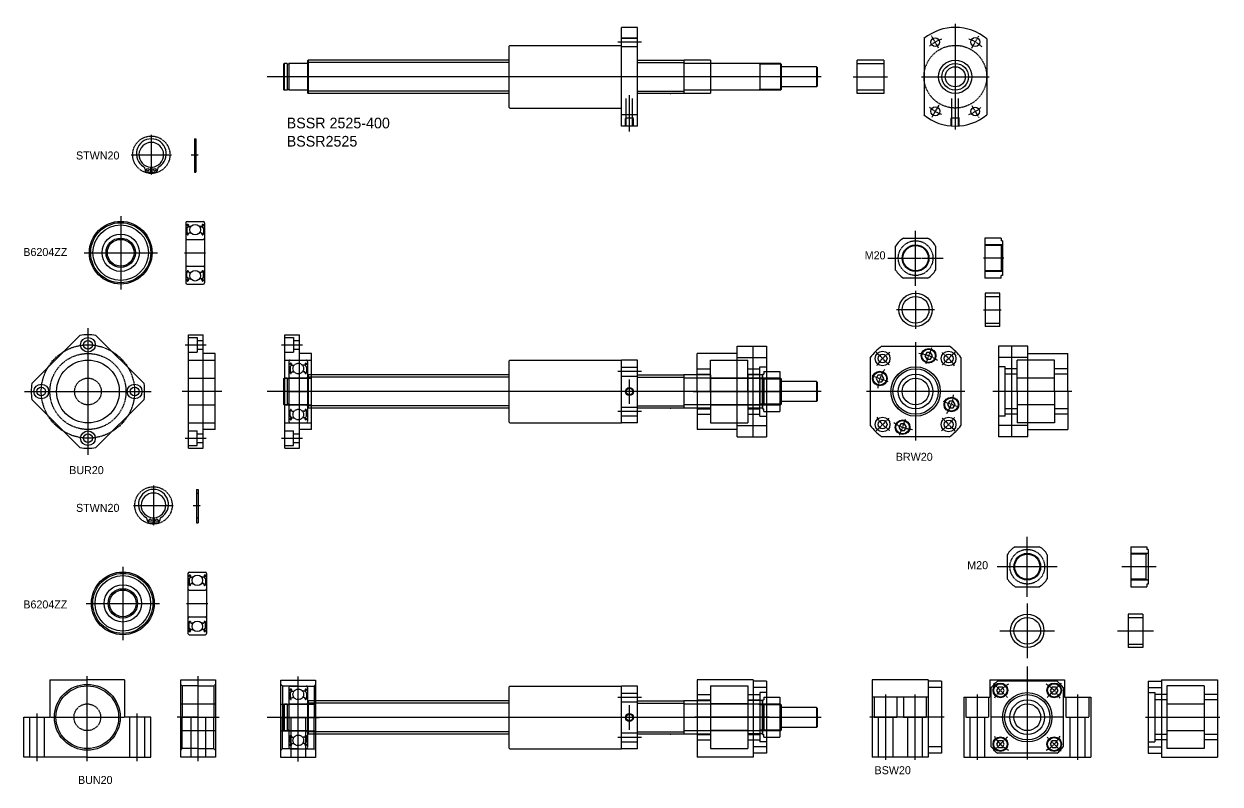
# Model space of a CAD drawing. Extents: x -175 to 722, y -517 to 53.
import ezdxf

# ---------------------------------------------------------------- set-up
doc = ezdxf.new("R2010")
doc.units = 0
for name, pattern in [('CENTER', [2, 1.25, -0.25, 0.25, -0.25]), ('DASHED', [0.75, 0.5, -0.25]), ('PHANTOM', [2.5, 1.25, -0.25, 0.25, -0.25, 0.25, -0.25])]:
    doc.linetypes.add(name, pattern=pattern)
doc.layers.get('0').update_dxf_attribs({"linetype": 'CONTINUOUS'})
doc.layers.add('CENTER', color=1, linetype='CENTER')

# ---------------------------------------------------------------- blocks, each defined once
blk = doc.blocks.new('BSSR2525')
at = {"color": 7, "linetype": 'CONTINUOUS'}
for p, q in [((0, 36.85), (-12, 36.85)), ((-12, -37), (-12, 36.85)), ((0, -37), (0, 36.85)), ((0, 28.63), (-12, 28.63)), ((-96, 23), (-95.5, 23.5)), ((-96, -23), (-96, 23)), ((-95.5, 23.5), (-12, 23.5)), ((-264.66, 10), (-265.16, 9.5)), ((-265.16, 9.5), (-265.16, -9.5)), ((-264.66, 10), (-264.66, -10)), ((-262.51, 10), (-264.66, 10)), ((-262.51, 10), (-262.51, -10)), ((-261.16, 9.5), (-262.51, 9.5)), ((-261.16, 10), (-261.16, -10)), ((-247.47, 10), (-261.16, 10)), ((-246.66, 12.5), (-247.16, 12)), ((-247.16, 12), (-247.16, -12)), ((-96, 12.5), (-246.66, 12.5)), ((-246.66, 12.5), (-246.66, -12.5)), ((0, 12.5), (34.84, 12.5)), ((34.84, 12.5), (34.84, -12.5)), ((34.84, 12), (34.84, -12)), ((107.34, 10), (35.14, 10)), ((106.34, 10), (81, 10)), ((91.84, 10), (91.84, -10)), ((107.34, 10), (107.34, -10)), ((107.84, 9.5), (107.34, 10)), ((107.84, 9.5), (107.84, -9.5)), ((-265.16, 7), (-265.16, -7)), ((91.84, 7), (91.84, -7)), ((134.34, 7.5), (107.84, 7.5)), ((134.34, 7.5), (134.34, -7.5)), ((134.84, 7), (134.34, 7.5)), ((134.84, 7), (134.84, -7)), ((134.34, -7.5), (107.84, -7.5)), ((134.84, -7), (134.34, -7.5)), ((-265.16, -9.5), (-264.66, -10)), ((-262.51, -10), (-264.66, -10)), ((-261.16, -9.5), (-262.51, -9.5)), ((-247.46, -10), (-261.16, -10)), ((-246.66, -12.5), (-247.16, -12)), ((-96, -12.5), (-246.66, -12.5)), ((34.84, -12.5), (0, -12.5)), ((107.34, -10), (35.14, -10)), ((106.34, -10), (81, -10)), ((107.84, -9.5), (107.34, -10)), ((-96, -23), (-95.5, -23.5)), ((-95.5, -23.5), (-12, -23.5)), ((0, -28.63), (-12, -28.63)), ((0, -37), (-12, -37))]:
    blk.add_line(p, q, dxfattribs=at)
at = {"color": 3, "linetype": 'DASHED'}
for p, q in [((-12, 29.28), (0, 29.28)), ((-12, 22.68), (0, 22.68)), ((-8.46, -37), (-8.46, -16.05)), ((-3.54, -37), (-3.54, -16.05)), ((-9, -31), (-8.46, -30.46)), ((-9, -37), (-9, -31)), ((-3, -31), (-9, -31)), ((-3, -31), (-3.54, -30.46)), ((-3, -37), (-3, -31))]:
    blk.add_line(p, q, dxfattribs=at)
at = {"color": 3, "linetype": 'CONTINUOUS'}
for p, q in [((-96, 10.75), (-247.16, 10.75)), ((0, 10.75), (34.84, 10.75)), ((91.84, 9.5), (90.97, 10)), ((107.84, 9.5), (91.84, 9.5)), ((-96, -10.75), (-247.16, -10.75)), ((0, -10.75), (34.84, -10.75)), ((91.84, -9.5), (90.97, -10)), ((107.84, -9.5), (91.84, -9.5))]:
    blk.add_line(p, q, dxfattribs=at)
at = {"color": 3, "linetype": 'PHANTOM'}
for p, q in [((54.82, 12.5), (34.84, 12.5)), ((54.84, 12.49), (54.84, -12.51)), ((54.82, -12.5), (34.84, -12.5))]:
    blk.add_line(p, q, dxfattribs=at)
at = {"color": 7, "linetype": 'CONTINUOUS'}
for centre, start, end in [((-247.46, 10.3), 270, 0), ((35.14, 10.3), 180, 270), ((-247.46, -10.3), 0, 90), ((35.14, -10.3), 90, 180)]:
    blk.add_arc(centre, 0.3, start, end, dxfattribs=at)
blk.add_point((24.84, -12.51), dxfattribs=at)
at = {"layer": 'CENTER', "color": 1, "linetype": 'CENTER'}
for p, q in [((3, 25.98), (-15, 25.98)), ((137.84, 0), (-277.57, 0)), ((-6, -41.01), (-6, -13.53))]:
    blk.add_line(p, q, dxfattribs=at)
blk = doc.blocks.new('BUN20')
at = {"color": 7, "linetype": 'CONTINUOUS'}
for p, q in [((0, 28), (26, 28)), ((0, -30), (0, 28)), ((26, 28), (26, -30)), ((0, 0), (26, 0)), ((26, -30), (0, -30))]:
    blk.add_line(p, q, dxfattribs=at)
at = {"color": 3, "linetype": 'DASHED'}
for p, q in [((0, 24.675), (1.175, 23.5)), ((13, 23.5), (1.175, 23.5)), ((1.175, 23.5), (1.175, 0)), ((13, 23.5), (24.825, 23.5)), ((26, 24.675), (24.825, 23.5)), ((24.825, 23.5), (24.825, 0)), ((1.175, -23.5), (1.175, 0)), ((7.5, 0), (7.5, -30)), ((18.5, 0), (18.5, -30)), ((24.825, -23.5), (24.825, 0)), ((0, -24.675), (1.175, -23.5)), ((13, -23.5), (1.175, -23.5)), ((13, -23.5), (24.825, -23.5)), ((26, -24.675), (24.825, -23.5))]:
    blk.add_line(p, q, dxfattribs=at)
at = {"color": 3, "linetype": 'PHANTOM'}
for p, q in [((0, 10), (26, 10)), ((0, -10), (26, -10))]:
    blk.add_line(p, q, dxfattribs=at)
at = {"layer": 'CENTER', "color": 1, "linetype": 'CENTER'}
for p, q in [((13, -33), (13, 31)), ((13, 0), (-3, 0)), ((13, 0), (29, 0))]:
    blk.add_line(p, q, dxfattribs=at)
blk = doc.blocks.new('BUR20')
at = {"color": 7, "linetype": 'CONTINUOUS'}
for p, q in [((0, -42.5), (0, 42.5)), ((0, 42.5), (11, 42.5)), ((11, -42.5), (11, 42.5)), ((20, 28.5), (11, 28.5)), ((20, -28.5), (20, 28.5)), ((20, -28.5), (11, -28.5)), ((0, -42.5), (11, -42.5))]:
    blk.add_line(p, q, dxfattribs=at)
at = {"color": 3, "linetype": 'DASHED'}
for p, q in [((0, 40.5), (6.5, 40.5)), ((6.5, 40.5), (6.5, 29.5)), ((6.5, 38.3), (11, 38.3)), ((0, 29.5), (6.5, 29.5)), ((6.5, 31.7), (11, 31.7)), ((0, 23.5), (20, 23.5)), ((0, -23.5), (20, -23.5)), ((0, -29.5), (6.5, -29.5)), ((6.5, -40.5), (6.5, -29.5)), ((6.5, -31.7), (11, -31.7)), ((0, -40.5), (6.5, -40.5)), ((6.5, -38.3), (11, -38.3))]:
    blk.add_line(p, q, dxfattribs=at)
at = {"color": 3, "linetype": 'PHANTOM'}
for p, q in [((0, 10), (20, 10)), ((0, -10), (20, -10))]:
    blk.add_line(p, q, dxfattribs=at)
at = {"layer": 'CENTER', "color": 1, "linetype": 'CENTER'}
for p, q in [((-2.5, 35), (13.5, 35)), ((25, 0), (-5, 0)), ((-2.5, -35), (13.5, -35))]:
    blk.add_line(p, q, dxfattribs=at)
blk = doc.blocks.new('BSW20')
at = {"color": 7, "linetype": 'CONTINUOUS'}
for p, q in [((0, 27), (10, 27)), ((0, 27), (0, -27)), ((10, 28), (10, -30)), ((10, 28), (52, 28)), ((52, 28), (52, -30)), ((0, 22.27), (10, 22.27)), ((0, -22.27), (10, -22.27)), ((0, -27), (10, -27)), ((10, -30), (52, -30))]:
    blk.add_line(p, q, dxfattribs=at)
at = {"color": 3, "linetype": 'DASHED'}
for p, q in [((0, 18.5), (5, 18.5)), ((5, 18.5), (5, -18.5)), ((14, 23.5), (14, -23.5)), ((42, 23.5), (14, 23.5)), ((42, 23.5), (42, -23.5)), ((14, 17), (5, 17)), ((14, 13), (5, 13)), ((14, 10), (42, 10)), ((52, 17), (42, 17)), ((52, 13), (42, 13)), ((14, -13), (5, -13)), ((14, -17), (5, -17)), ((14, -10), (42, -10)), ((52, -13), (42, -13)), ((52, -17), (42, -17)), ((0, -18.5), (5, -18.5)), ((42, -23.5), (14, -23.5))]:
    blk.add_line(p, q, dxfattribs=at)
at = {"layer": 'CENTER', "color": 1, "linetype": 'CENTER'}
blk.add_line((-2, 0), (54, 0), dxfattribs=at)
blk = doc.blocks.new('BRW20')
at = {"color": 7, "linetype": 'CONTINUOUS'}
for p, q in [((0, 34), (0, -34)), ((22, 34), (0, 34)), ((10, -34), (10, 34)), ((22, -34), (22, 34)), ((22, 28.5), (52, 28.5)), ((52, 0), (52, 28.5)), ((22, 25.5), (0, 25.5)), ((52, 0), (52, -28.5)), ((22, -25.5), (0, -25.5)), ((22, -34), (0, -34)), ((22, -28.5), (52, -28.5))]:
    blk.add_line(p, q, dxfattribs=at)
at = {"color": 3, "linetype": 'DASHED'}
for p, q in [((5, 18.5), (0, 18.5)), ((5, -18.5), (5, 18.5)), ((14, 0), (14, 23.5)), ((42, 23.5), (14, 23.5)), ((42, 0), (42, 23.5)), ((14, 17), (5, 17)), ((14, 13), (5, 13)), ((42, 10), (14, 10)), ((52, 17), (42, 17)), ((52, 13), (42, 13)), ((14, 0), (14, -23.5)), ((42, 0), (42, -23.5)), ((14, -13), (5, -13)), ((14, -17), (5, -17)), ((42, -10), (14, -10)), ((52, -13), (42, -13)), ((52, -17), (42, -17)), ((5, -18.5), (0, -18.5)), ((42, -23.5), (14, -23.5))]:
    blk.add_line(p, q, dxfattribs=at)
at = {"layer": 'CENTER', "color": 1, "linetype": 'CENTER'}
blk.add_line((55, 0), (-4.21, 0), dxfattribs=at)
blk = doc.blocks.new('M20NAT-V')
at = {"color": 7, "linetype": 'CONTINUOUS'}
for p, q in [((12, 15), (0, 15)), ((0, 15), (0, -15)), ((12, 15), (12, 13)), ((13, 13), (12, 13)), ((13, 13), (13, -13)), ((12, -15), (0, -15)), ((12, -15), (12, -13)), ((13, -13), (12, -13))]:
    blk.add_line(p, q, dxfattribs=at)
at = {"color": 3, "linetype": 'DASHED'}
for p, q in [((13, 10), (0, 10)), ((12.13, 9.5), (0, 9.5)), ((12.13, 9.5), (13, 10)), ((12.13, 9.5), (12.13, -9.5)), ((12.13, -9.5), (0, -9.5)), ((13, -10), (0, -10)), ((12.13, -9.5), (13, -10))]:
    blk.add_line(p, q, dxfattribs=at)
at = {"layer": 'CENTER', "color": 1, "linetype": 'CENTER'}
blk.add_line((14, 0), (-1, 0), dxfattribs=at)
blk = doc.blocks.new('SP20')
at = {"color": 7, "linetype": 'CONTINUOUS'}
for p, q in [((0, 12.5), (0, -12.5)), ((11, 12.5), (0, 12.5)), ((11, -12.5), (11, 12.5)), ((11, -12.5), (0, -12.5))]:
    blk.add_line(p, q, dxfattribs=at)
at = {"color": 3, "linetype": 'DASHED'}
for p, q in [((0, 10), (11, 10)), ((0, -10), (11, -10))]:
    blk.add_line(p, q, dxfattribs=at)
at = {"layer": 'CENTER', "color": 1, "linetype": 'CENTER'}
blk.add_line((-1.25, 0), (12.25, 0), dxfattribs=at)
blk = doc.blocks.new('B6204ZZ')
at = {"color": 3, "linetype": 'DASHED'}
for p, q in [((0, 22.5), (0, -22.5)), ((0.2, 20.8), (0.78, 20.8)), ((1.63, 19.5), (0.53, 18.4)), ((0.53, 18.4), (0.53, 14.6)), ((0.78, 20.8), (1, 21.06)), ((1.05, 20.18), (0.82, 20.38)), ((1.93, 19.38), (0.83, 18.28)), ((0.83, 18.28), (0.83, 14.6)), ((1, 23.5), (13, 23.5)), ((1.01, 20.61), (1.23, 20.86)), ((1.24, 20.41), (1.01, 20.61)), ((1.05, 20.18), (1.24, 20.41)), ((1.58, 20.74), (1.63, 19.5)), ((1.88, 20.78), (1.96, 19.88)), ((1.93, 20.23), (1.93, 19.38)), ((2.16, 19.7), (3.88, 19.7)), ((11.84, 19.7), (10.12, 19.7)), ((12.12, 20.78), (12.04, 19.88)), ((12.07, 20.23), (12.07, 19.38)), ((12.07, 19.38), (13.17, 18.28)), ((12.42, 20.74), (12.37, 19.5)), ((12.37, 19.5), (13.47, 18.4)), ((12.76, 20.41), (12.99, 20.61)), ((12.95, 20.18), (12.76, 20.41)), ((12.99, 20.61), (12.77, 20.86)), ((12.95, 20.18), (13.18, 20.38)), ((13.22, 20.8), (13, 21.06)), ((13.17, 18.28), (13.17, 14.6)), ((13.8, 20.8), (13.22, 20.8)), ((13.47, 18.4), (13.47, 14.6)), ((14, 22.5), (14, -22.5)), ((0.2, 14), (0.7, 14)), ((0.7, 14), (1.07, 13.63)), ((1.45, 14.6), (0.83, 14.6)), ((0.83, 14.3), (1.45, 14.3)), ((1, 10), (13, 10)), ((1.45, 14.3), (1.45, 14.6)), ((1.78, 13.65), (2.15, 14.67)), ((2.34, 14.8), (3.88, 14.8)), ((11.66, 14.8), (10.12, 14.8)), ((12.22, 13.65), (11.85, 14.67)), ((12.55, 14.6), (13.17, 14.6)), ((12.55, 14.3), (12.55, 14.6)), ((13.17, 14.3), (12.55, 14.3)), ((13.3, 14), (12.93, 13.63)), ((13.8, 14), (13.3, 14)), ((0.2, -14), (0.7, -14)), ((0.53, -18.4), (0.53, -14.6)), ((0.7, -14), (1.07, -13.63)), ((0.83, -14.3), (1.45, -14.3)), ((0.83, -18.28), (0.83, -14.6)), ((1.45, -14.6), (0.83, -14.6)), ((1, -10), (13, -10)), ((1.45, -14.3), (1.45, -14.6)), ((1.78, -13.65), (2.15, -14.67)), ((2.34, -14.8), (3.88, -14.8)), ((11.66, -14.8), (10.12, -14.8)), ((12.22, -13.65), (11.85, -14.67)), ((12.55, -14.3), (12.55, -14.6)), ((13.17, -14.3), (12.55, -14.3)), ((12.55, -14.6), (13.17, -14.6)), ((13.3, -14), (12.93, -13.63)), ((13.17, -18.28), (13.17, -14.6)), ((13.8, -14), (13.3, -14)), ((13.47, -18.4), (13.47, -14.6)), ((0.2, -20.8), (0.78, -20.8)), ((1.63, -19.5), (0.53, -18.4)), ((0.78, -20.8), (1, -21.06)), ((1.05, -20.18), (0.82, -20.38)), ((1.93, -19.38), (0.83, -18.28)), ((1, -23.5), (13, -23.5)), ((1.24, -20.41), (1.01, -20.61)), ((1.01, -20.61), (1.23, -20.86)), ((1.05, -20.18), (1.24, -20.41)), ((1.58, -20.74), (1.63, -19.5)), ((1.88, -20.78), (1.96, -19.88)), ((1.93, -20.23), (1.93, -19.38)), ((2.16, -19.7), (3.88, -19.7)), ((4.3, -23.5), (4.3, -23.5)), ((7, -23.5), (7, -23.5)), ((11.84, -19.7), (10.12, -19.7)), ((12.12, -20.78), (12.04, -19.88)), ((12.07, -19.38), (13.17, -18.28)), ((12.07, -20.23), (12.07, -19.38)), ((12.37, -19.5), (13.47, -18.4)), ((12.42, -20.74), (12.37, -19.5)), ((12.95, -20.18), (12.76, -20.41)), ((12.76, -20.41), (12.99, -20.61)), ((12.99, -20.61), (12.77, -20.86)), ((12.95, -20.18), (13.18, -20.38)), ((13.22, -20.8), (13, -21.06)), ((13.8, -20.8), (13.22, -20.8))]:
    blk.add_line(p, q, dxfattribs=at)
for centre in [(7, 17.25), (7, -17.25)]:
    blk.add_circle(centre, 3.97, dxfattribs=at)
for centre, radius, start, end in [((1, 22.5), 1, 90, 180), ((0.2, 21), 0.2, 180, 270), ((1.01, 20.61), 0.3, 139.90979, 229.99628), ((1.38, 20.74), 0.5, 4.98705, 139.90979), ((1.38, 20.74), 0.2, 2.37537, 139.99223), ((2.16, 19.9), 0.2, 184.98705, 270), ((11.84, 19.9), 0.2, 270, 355.01295), ((12.62, 20.74), 0.5, 40.09021, 175.01295), ((12.62, 20.74), 0.2, 40.00777, 177.62463), ((13, 22.5), 1, 0, 90), ((12.99, 20.61), 0.3, 310.00372, 40.09021), ((13.8, 21), 0.2, 270, 0), ((0.2, 13.8), 0.2, 90, 180), ((1, 11), 1, 180, 270), ((0.83, 14.6), 0.3, 180, 270), ((1.5, 14.05), 0.6, 225, 272.80484), ((1.5, 13.75), 0.3, 265.5374, 340.02987), ((2.34, 14.6), 0.2, 90, 160.02987), ((11.66, 14.6), 0.2, 19.97013, 90), ((12.5, 13.75), 0.3, 199.97013, 274.4626), ((12.5, 14.05), 0.6, 267.19516, 315), ((13, 11), 1, 270, 0), ((13.17, 14.6), 0.3, 270, 0), ((13.8, 13.8), 0.2, 0, 90), ((1, -11), 1, 90, 180), ((0.2, -13.8), 0.2, 180, 270), ((0.83, -14.6), 0.3, 90, 180), ((1.5, -14.05), 0.6, 87.19516, 135), ((1.5, -13.75), 0.3, 19.97013, 94.4626), ((2.34, -14.6), 0.2, 199.97013, 270), ((11.66, -14.6), 0.2, 270, 340.02987), ((12.5, -13.75), 0.3, 85.5374, 160.02987), ((12.5, -14.05), 0.6, 45, 92.80484), ((13, -11), 1, 0, 90), ((13.17, -14.6), 0.3, 0, 90), ((13.8, -13.8), 0.2, 270, 0), ((0.2, -21), 0.2, 90, 180), ((1, -22.5), 1, 180, 270), ((1.01, -20.61), 0.3, 130.00372, 220.09021), ((1.38, -20.74), 0.5, 220.09021, 355.01295), ((1.38, -20.74), 0.2, 220.00777, 357.62463), ((2.16, -19.9), 0.2, 90, 175.01295), ((11.84, -19.9), 0.2, 4.98705, 90), ((12.62, -20.74), 0.5, 184.98705, 319.90979), ((12.62, -20.74), 0.2, 182.37537, 319.99223), ((13, -22.5), 1, 270, 0), ((12.99, -20.61), 0.3, 319.90979, 49.99628), ((13.8, -21), 0.2, 0, 90)]:
    blk.add_arc(centre, radius, start, end, dxfattribs=at)
at = {"layer": 'CENTER', "color": 1, "linetype": 'CENTER'}
blk.add_line((-1, 0), (15, 0), dxfattribs=at)
blk = doc.blocks.new('BSSR2525-3')
at = {"color": 7, "linetype": 'CONTINUOUS'}
for p, q in [((-96, 23), (-95.5, 23.5)), ((-96, -23), (-96, 23)), ((-95.5, 23.5), (-12, 23.5)), ((-12, -23.5), (-12, 23.5)), ((0, 23.5), (-12, 23.5)), ((0, -23.5), (0, 23.5)), ((-264.66, 10), (-265.16, 9.5)), ((-265.16, 9.5), (-265.16, -9.5)), ((-264.66, 10), (-264.66, -10)), ((-264.16, 10), (-264.66, 10)), ((-96, 12.5), (-244.16, 12.5)), ((0, 12.5), (34.84, 12.5)), ((34.84, 12.5), (34.84, -12.5)), ((44.83, 12.5), (34.84, 12.5)), ((34.84, 12), (34.84, -12)), ((107.34, 10), (106.84, 10)), ((107.34, 10), (107.34, -10)), ((107.84, 9.5), (107.34, 10)), ((107.84, 9.5), (107.84, -9.5)), ((-265.16, 7), (-265.16, -7)), ((134.34, 7.5), (107.84, 7.5)), ((134.34, 7.5), (134.34, -7.5)), ((134.84, 7), (134.34, 7.5)), ((134.84, 7), (134.84, -7)), ((134.34, -7.5), (107.84, -7.5)), ((134.84, -7), (134.34, -7.5)), ((-265.16, -9.5), (-264.66, -10)), ((-264.16, -10), (-264.66, -10)), ((-96, -12.5), (-244.16, -12.5)), ((34.84, -12.5), (0, -12.5)), ((44.83, -12.5), (34.84, -12.5)), ((107.34, -10), (106.84, -10)), ((107.84, -9.5), (107.34, -10)), ((-96, -23), (-95.5, -23.5)), ((-95.5, -23.5), (-12, -23.5)), ((0, -23.5), (-12, -23.5))]:
    blk.add_line(p, q, dxfattribs=at)
at = {"color": 3, "linetype": 'DASHED'}
for p, q in [((-12, 18.27), (0, 18.27)), ((-262.51, 10), (-264.16, 10)), ((-262.51, 10), (-262.51, -10)), ((-261.16, 9.5), (-262.51, 9.5)), ((-247.47, 10), (-261.16, 10)), ((-261.16, 10), (-261.16, -10)), ((-246.66, 12.5), (-247.16, 12)), ((-247.16, 12), (-247.16, -12)), ((-246.66, 12.5), (-246.66, -12.5)), ((-244.16, 12.5), (-246.66, 12.5)), ((-12, 11.67), (0, 11.67)), ((54.84, 10), (35.14, 10)), ((54.82, 12.5), (44.83, 12.5)), ((54.84, 12.49), (54.84, -12.51)), ((106.84, 10), (54.84, 10)), ((106.34, 10), (81, 10)), ((91.84, 9.5), (90.97, 10)), ((91.84, 10), (91.84, -10)), ((107.84, 9.5), (91.84, 9.5)), ((91.84, 7), (91.84, -7)), ((-262.51, -10), (-264.16, -10)), ((-261.16, -9.5), (-262.51, -9.5)), ((-247.46, -10), (-261.16, -10)), ((-246.66, -12.5), (-247.16, -12)), ((-244.16, -12.5), (-246.66, -12.5)), ((-12, -11.64), (0, -11.64)), ((54.84, -10), (35.14, -10)), ((54.82, -12.5), (44.83, -12.5)), ((106.84, -10), (54.84, -10)), ((106.34, -10), (81, -10)), ((91.84, -9.5), (90.97, -10)), ((107.84, -9.5), (91.84, -9.5)), ((-12, -18.24), (0, -18.24))]:
    blk.add_line(p, q, dxfattribs=at)
at = {"color": 3, "linetype": 'CONTINUOUS'}
for p, q in [((-96, 10.75), (-247.16, 10.75)), ((0, 10.75), (34.84, 10.75)), ((-96, -10.75), (-247.16, -10.75)), ((0, -10.75), (34.84, -10.75))]:
    blk.add_line(p, q, dxfattribs=at)
blk.add_circle((-6, 0), 3, dxfattribs=at)
at = {"color": 7, "linetype": 'CONTINUOUS'}
blk.add_circle((-6, 0), 2.46, dxfattribs=at)
at = {"color": 3, "linetype": 'DASHED'}
for centre, start, end in [((-247.46, 10.3), 270, 0), ((-247.46, -10.3), 0, 90)]:
    blk.add_arc(centre, 0.3, start, end, dxfattribs=at)
at = {"color": 7, "linetype": 'CONTINUOUS'}
for centre, start, end in [((35.14, 10.3), 180, 270), ((35.14, -10.3), 90, 180)]:
    blk.add_arc(centre, 0.3, start, end, dxfattribs=at)
blk.add_point((24.84, -12.51), dxfattribs=at)
at = {"layer": 'CENTER', "color": 1, "linetype": 'CENTER'}
for p, q in [((3, 14.97), (-15, 14.97)), ((-6, -9.17), (-6, 9.17)), ((137.84, 0), (-277.57, 0)), ((3, -14.94), (-15, -14.94))]:
    blk.add_line(p, q, dxfattribs=at)
blk = doc.blocks.new('BSSR2525-2')
at = {"color": 7, "linetype": 'CONTINUOUS'}
for p, q in [((-96, 23), (-95.5, 23.5)), ((-96, -23), (-96, 23)), ((-95.5, 23.5), (-12, 23.5)), ((-12, -23.5), (-12, 23.5)), ((0, 23.5), (-12, 23.5)), ((0, -23.5), (0, 23.5)), ((-96, 12.5), (-241.16, 12.5)), ((0, 12.5), (34.84, 12.5)), ((34.84, 12.5), (34.84, -12.5)), ((44.83, 12.5), (34.84, 12.5)), ((34.84, 12), (34.84, -12)), ((107.34, 10), (106.84, 10)), ((107.34, 10), (107.34, -10)), ((107.84, 9.5), (107.34, 10)), ((107.84, 9.5), (107.84, -9.5)), ((134.34, 7.5), (107.84, 7.5)), ((134.34, 7.5), (134.34, -7.5)), ((134.84, 7), (134.34, 7.5)), ((134.84, 7), (134.84, -7)), ((134.34, -7.5), (107.84, -7.5)), ((134.84, -7), (134.34, -7.5)), ((-96, -12.5), (-241.16, -12.5)), ((34.84, -12.5), (0, -12.5)), ((44.83, -12.5), (34.84, -12.5)), ((107.34, -10), (106.84, -10)), ((107.84, -9.5), (107.34, -10)), ((-96, -23), (-95.5, -23.5)), ((-95.5, -23.5), (-12, -23.5)), ((0, -23.5), (-12, -23.5))]:
    blk.add_line(p, q, dxfattribs=at)
at = {"color": 3, "linetype": 'DASHED'}
for p, q in [((-12, 18.27), (0, 18.27)), ((-264.66, 10), (-265.16, 9.5)), ((-265.16, 9.5), (-265.16, -9.5)), ((-264.66, 10), (-264.66, -10)), ((-262.51, 10), (-264.66, 10)), ((-262.51, 10), (-262.51, -10)), ((-261.16, 9.5), (-262.51, 9.5)), ((-247.46, 10), (-261.16, 10)), ((-261.16, 10), (-261.16, -10)), ((-246.66, 12.5), (-247.16, 12)), ((-247.16, 12), (-247.16, -12)), ((-246.66, 12.5), (-246.66, -12.5)), ((-241.16, 12.5), (-246.66, 12.5)), ((-12, 11.67), (0, 11.67)), ((54.84, 10), (35.14, 10)), ((54.83, 12.5), (44.83, 12.5)), ((54.84, 12.49), (54.84, -12.51)), ((106.84, 10), (54.84, 10)), ((106.34, 10), (81, 10)), ((91.84, 9.5), (90.97, 10)), ((91.84, 10), (91.84, -10)), ((107.84, 9.5), (91.84, 9.5)), ((-265.16, 7), (-265.16, -7)), ((91.84, 7), (91.84, -7)), ((-265.16, -9.5), (-264.66, -10)), ((-262.51, -10), (-264.66, -10)), ((-261.16, -9.5), (-262.51, -9.5)), ((-247.46, -10), (-261.16, -10)), ((-246.66, -12.5), (-247.16, -12)), ((-241.16, -12.5), (-246.66, -12.5)), ((-12, -11.64), (0, -11.64)), ((54.84, -10), (35.14, -10)), ((54.83, -12.5), (44.83, -12.5)), ((106.84, -10), (54.84, -10)), ((106.34, -10), (81, -10)), ((91.84, -9.5), (90.97, -10)), ((107.84, -9.5), (91.84, -9.5)), ((-12, -18.24), (0, -18.24))]:
    blk.add_line(p, q, dxfattribs=at)
at = {"color": 3, "linetype": 'CONTINUOUS'}
for p, q in [((-96, 10.75), (-247.16, 10.75)), ((0, 10.75), (34.84, 10.75)), ((-96, -10.75), (-247.16, -10.75)), ((0, -10.75), (34.84, -10.75))]:
    blk.add_line(p, q, dxfattribs=at)
blk.add_circle((-6, 0), 3, dxfattribs=at)
at = {"color": 7, "linetype": 'CONTINUOUS'}
blk.add_circle((-6, 0), 2.46, dxfattribs=at)
at = {"color": 3, "linetype": 'DASHED'}
for centre, start, end in [((-247.46, 10.3), 270, 0), ((-247.46, -10.3), 0, 90)]:
    blk.add_arc(centre, 0.3, start, end, dxfattribs=at)
at = {"color": 7, "linetype": 'CONTINUOUS'}
for centre, start, end in [((35.14, 10.3), 180, 270), ((35.14, -10.3), 90, 180)]:
    blk.add_arc(centre, 0.3, start, end, dxfattribs=at)
blk.add_point((24.84, -12.51), dxfattribs=at)
at = {"layer": 'CENTER', "color": 1, "linetype": 'CENTER'}
for p, q in [((3, 14.97), (-15, 14.97)), ((-6, -9.17), (-6, 9.17)), ((137.84, 0), (-277.57, 0)), ((3, -14.94), (-15, -14.94))]:
    blk.add_line(p, q, dxfattribs=at)

msp = doc.modelspace()

# ---------------------------------------------------------------- linework, layer by layer
at = {"color": 7, "linetype": 'CONTINUOUS'}
for p, q in [((500, 42), (500, -15.28)), ((547, 41.87), (547, -15.17)), ((450, 0.85), (450, 25.85)), ((470, 25.85), (450, 25.85)), ((470, 25.85), (470, 0.85)), ((470, 0.85), (450, 0.85)), ((-46.87, -33.15), (-46.87, -58.25)), ((-46.87, -33.15), (-45.67, -33.15)), ((-45.67, -33.15), (-45.67, -58.25)), ((-83.85, -55.89), (-83.85, -56.15)), ((-81.75, -58.25), (-79.65, -58.25)), ((-79.65, -54.33), (-79.65, -58.25)), ((-78.65, -54.33), (-78.65, -58.25)), ((-78.65, -55.31), (-78.65, -55.31)), ((-78.65, -56.29), (-78.65, -56.29)), ((-78.65, -58.25), (-76.55, -58.25)), ((-74.45, -55.89), (-74.45, -56.15)), ((-46.87, -58.25), (-45.67, -58.25)), ((484.7, -107.57), (502.73, -107.57)), ((478.72, -131.58), (478.72, -113.55)), ((508.72, -113.55), (508.72, -131.58)), ((502.73, -137.57), (484.7, -137.57)), ((493.72, -137.57), (493.72, -137.57)), ((498.22, -137.57), (498.22, -137.57)), ((-132.66, -180.5), (-168.72, -216.56)), ((-120.63, -180.5), (-84.57, -216.56)), ((459.72, -197.07), (459.72, -248.07)), ((468.22, -188.57), (519.22, -188.57)), ((527.72, -197.07), (527.72, -248.07)), ((-168.72, -228.58), (-132.66, -264.64)), ((-84.57, -228.58), (-120.63, -264.64)), ((519.22, -256.57), (468.22, -256.57)), ((-45.27, -295.99), (-45.27, -321.09)), ((-45.27, -295.99), (-44.07, -295.99)), ((-44.07, -295.99), (-44.07, -321.09)), ((-82.24, -318.73), (-82.24, -318.99)), ((-80.14, -321.09), (-78.04, -321.09)), ((-78.04, -317.18), (-78.04, -321.09)), ((-77.04, -317.18), (-77.04, -321.09)), ((-77.04, -318.16), (-77.04, -318.16)), ((-77.04, -319.14), (-77.04, -319.14)), ((-77.04, -321.09), (-74.94, -321.09)), ((-72.84, -318.73), (-72.84, -318.99)), ((-45.27, -321.09), (-44.07, -321.09)), ((568.41, -338.9), (586.44, -338.9)), ((654.92, -338.9), (654.92, -368.9)), ((654.92, -338.9), (666.92, -338.9)), ((666.92, -338.9), (666.92, -340.9)), ((562.43, -344.89), (562.43, -362.91)), ((592.43, -344.89), (592.43, -362.91)), ((667.92, -340.9), (666.92, -340.9)), ((667.92, -340.9), (667.92, -366.9)), ((667.92, -366.9), (666.92, -366.9)), ((666.92, -366.9), (666.92, -368.9)), ((568.41, -368.9), (586.44, -368.9)), ((654.92, -368.9), (666.92, -368.9)), ((663.92, -389.44), (652.92, -389.44)), ((652.92, -389.44), (652.92, -414.44)), ((663.92, -389.44), (663.92, -414.44)), ((663.92, -414.44), (652.92, -414.44)), ((-155.14, -438.77), (-127.14, -438.77)), ((-155.14, -438.77), (-155.14, -466.77)), ((-99.14, -438.77), (-127.14, -438.77)), ((-99.14, -438.77), (-99.14, -466.77)), ((461.19, -438.77), (461.19, -496.77)), ((503.19, -438.77), (461.19, -438.77)), ((503.19, -438.77), (503.19, -496.77)), ((549.43, -438.77), (605.43, -438.77)), ((549.43, -438.77), (549.43, -451.77)), ((605.43, -438.77), (605.43, -451.77)), ((513.19, -439.77), (503.19, -439.77)), ((513.19, -444.5), (503.19, -444.5)), ((513.19, -439.77), (513.19, -493.77)), ((550.43, -489.04), (550.43, -444.5)), ((599.7, -439.77), (555.16, -439.77)), ((604.43, -444.5), (604.43, -489.04)), ((503.19, -451.77), (461.19, -451.77)), ((529.93, -451.77), (529.93, -496.77)), ((529.93, -451.77), (549.43, -451.77)), ((605.43, -451.77), (624.93, -451.77)), ((624.93, -451.77), (624.93, -496.77)), ((-174.64, -496.77), (-174.64, -466.77)), ((-79.64, -496.77), (-79.64, -466.77)), ((513.19, -489.04), (503.19, -489.04)), ((-127.14, -496.77), (-174.64, -496.77)), ((-127.14, -496.77), (-79.64, -496.77)), ((503.19, -496.77), (461.19, -496.77)), ((513.19, -493.77), (503.19, -493.77)), ((529.93, -496.77), (624.93, -496.77)), ((599.7, -493.77), (555.16, -493.77))]:
    msp.add_line(p, q, dxfattribs=at)
at = {"color": 3, "linetype": 'DASHED'}
for p, q in [((450, 23.35), (470, 23.35)), ((470, 3.35), (450, 3.35)), ((520.97, -23.57), (520.97, -2.69)), ((525.89, -23.57), (525.89, -2.69)), ((520.43, -17.65), (520.97, -17.11)), ((520.43, -23.53), (520.43, -17.65)), ((526.43, -17.65), (520.43, -17.65)), ((526.43, -17.65), (525.89, -17.11)), ((526.43, -23.53), (526.43, -17.65)), ((-46.87, -35.85), (-45.67, -35.85)), ((-46.87, -54.35), (-45.67, -54.35)), ((-45.27, -298.69), (-44.07, -298.69)), ((-45.27, -317.19), (-44.07, -317.19)), ((652.92, -343.15), (652.92, -343.15)), ((667.47, -343.9), (654.92, -343.9)), ((666.51, -344.45), (654.92, -344.45)), ((666.51, -344.45), (667.92, -343.64)), ((666.51, -363.9), (666.51, -343.9)), ((652.92, -353.9), (652.92, -353.9)), ((666.51, -363.35), (654.92, -363.35)), ((667.47, -363.9), (654.92, -363.9)), ((666.51, -363.35), (667.92, -364.16)), ((652.92, -391.94), (663.92, -391.94)), ((652.92, -411.94), (663.92, -411.94)), ((462.69, -451.77), (462.69, -466.77)), ((479.69, -451.77), (479.69, -466.77)), ((484.69, -451.77), (484.69, -466.77)), ((501.69, -451.77), (501.69, -466.77)), ((531.43, -451.77), (531.43, -466.77)), ((548.43, -451.77), (548.43, -466.77)), ((606.43, -451.77), (606.43, -466.77)), ((623.43, -451.77), (623.43, -466.77)), ((-170.14, -496.77), (-170.14, -466.77)), ((-159.14, -496.77), (-159.14, -466.77)), ((-95.14, -496.77), (-95.14, -466.77)), ((-84.14, -496.77), (-84.14, -466.77)), ((462.69, -466.77), (479.69, -466.77)), ((465.69, -466.77), (465.69, -496.77)), ((476.69, -466.77), (476.69, -496.77)), ((484.69, -466.77), (501.69, -466.77)), ((487.69, -466.77), (487.69, -496.77)), ((498.69, -466.77), (498.69, -496.77)), ((531.43, -466.77), (548.43, -466.77)), ((534.43, -466.77), (534.43, -496.77)), ((545.43, -466.77), (545.43, -496.77)), ((606.43, -466.77), (623.43, -466.77)), ((609.43, -466.77), (609.43, -496.77)), ((620.43, -466.77), (620.43, -496.77))]:
    msp.add_line(p, q, dxfattribs=at)
for p, q in [((-53.27, -96.03), (-53.27, -141.03)), ((-53.07, -97.73), (-52.49, -97.73)), ((-52.49, -97.73), (-52.27, -97.47)), ((-52.23, -98.35), (-52.46, -98.16)), ((-52.27, -95.03), (-40.27, -95.03)), ((-52.26, -97.93), (-52.05, -97.67)), ((-52.03, -98.12), (-52.26, -97.93)), ((-52.23, -98.35), (-52.03, -98.12)), ((-51.69, -97.79), (-51.64, -99.03)), ((-51.39, -97.75), (-51.31, -98.65)), ((-51.34, -98.31), (-51.34, -99.15)), ((-41.15, -97.75), (-41.23, -98.65)), ((-41.2, -98.31), (-41.2, -99.15)), ((-40.85, -97.79), (-40.9, -99.03)), ((-40.51, -98.12), (-40.28, -97.93)), ((-40.32, -98.35), (-40.51, -98.12)), ((-40.28, -97.93), (-40.5, -97.67)), ((-40.32, -98.35), (-40.09, -98.16)), ((-40.05, -97.73), (-40.27, -97.47)), ((-39.47, -97.73), (-40.05, -97.73)), ((-39.27, -96.03), (-39.27, -141.03)), ((-53.07, -104.53), (-52.57, -104.53)), ((-51.64, -99.03), (-52.74, -100.13)), ((-52.74, -100.13), (-52.74, -103.93)), ((-52.57, -104.53), (-52.2, -104.91)), ((-51.34, -99.15), (-52.44, -100.25)), ((-52.44, -100.25), (-52.44, -103.93)), ((-51.82, -103.93), (-52.44, -103.93)), ((-52.44, -104.23), (-51.82, -104.23)), ((-51.82, -104.23), (-51.82, -103.93)), ((-51.49, -104.89), (-51.12, -103.87)), ((-51.11, -98.83), (-49.4, -98.83)), ((-50.93, -103.73), (-49.4, -103.73)), ((-41.43, -98.83), (-43.15, -98.83)), ((-41.61, -103.73), (-43.15, -103.73)), ((-41.06, -104.89), (-41.43, -103.87)), ((-41.2, -99.15), (-40.1, -100.25)), ((-40.9, -99.03), (-39.8, -100.13)), ((-40.72, -104.23), (-40.72, -103.93)), ((-40.72, -103.93), (-40.1, -103.93)), ((-40.1, -104.23), (-40.72, -104.23)), ((-39.97, -104.53), (-40.35, -104.91)), ((-40.1, -100.25), (-40.1, -103.93)), ((-39.47, -104.53), (-39.97, -104.53)), ((-39.8, -100.13), (-39.8, -103.93)), ((-52.27, -108.53), (-40.27, -108.53)), ((-53.07, -132.53), (-52.57, -132.53)), ((-52.74, -136.94), (-52.74, -133.13)), ((-52.57, -132.53), (-52.2, -132.16)), ((-52.44, -132.83), (-51.82, -132.83)), ((-52.44, -136.81), (-52.44, -133.13)), ((-51.82, -133.13), (-52.44, -133.13)), ((-52.27, -128.53), (-40.27, -128.53)), ((-51.82, -132.83), (-51.82, -133.13)), ((-51.49, -132.18), (-51.12, -133.2)), ((-50.93, -133.33), (-49.4, -133.33)), ((-41.61, -133.33), (-43.15, -133.33)), ((-41.06, -132.18), (-41.43, -133.2)), ((-40.1, -132.83), (-40.72, -132.83)), ((-40.72, -132.83), (-40.72, -133.13)), ((-40.72, -133.13), (-40.1, -133.13)), ((-39.97, -132.53), (-40.35, -132.16)), ((-40.1, -136.81), (-40.1, -133.13)), ((-39.47, -132.53), (-39.97, -132.53)), ((-39.8, -136.94), (-39.8, -133.13)), ((-53.07, -139.33), (-52.49, -139.33)), ((-51.64, -138.04), (-52.74, -136.94)), ((-52.49, -139.33), (-52.27, -139.6)), ((-52.23, -138.72), (-52.46, -138.91)), ((-51.34, -137.91), (-52.44, -136.81)), ((-52.27, -142.03), (-40.27, -142.03)), ((-52.03, -138.95), (-52.26, -139.14)), ((-52.26, -139.14), (-52.05, -139.4)), ((-52.23, -138.72), (-52.03, -138.95)), ((-51.69, -139.28), (-51.64, -138.04)), ((-51.39, -139.32), (-51.31, -138.42)), ((-51.34, -138.76), (-51.34, -137.91)), ((-51.11, -138.23), (-49.4, -138.23)), ((-48.97, -142.03), (-48.97, -142.03)), ((-46.27, -142.03), (-46.27, -142.03)), ((-41.43, -138.23), (-43.15, -138.23)), ((-41.15, -139.32), (-41.23, -138.42)), ((-41.2, -137.91), (-40.1, -136.81)), ((-41.2, -138.76), (-41.2, -137.91)), ((-40.9, -138.04), (-39.8, -136.94)), ((-40.85, -139.28), (-40.9, -138.04)), ((-40.32, -138.72), (-40.51, -138.95)), ((-40.51, -138.95), (-40.28, -139.14)), ((-40.28, -139.14), (-40.5, -139.4)), ((-40.32, -138.72), (-40.09, -138.91)), ((-40.05, -139.33), (-40.27, -139.6)), ((-39.47, -139.33), (-40.05, -139.33)), ((-50.67, -357.88), (-38.67, -357.88)), ((-51.67, -358.88), (-51.67, -403.88)), ((-51.47, -360.58), (-50.89, -360.58)), ((-51.47, -367.38), (-50.97, -367.38)), ((-50.04, -361.88), (-51.14, -362.98)), ((-51.14, -362.98), (-51.14, -366.78)), ((-50.97, -367.38), (-50.59, -367.75)), ((-50.89, -360.58), (-50.67, -360.32)), ((-50.62, -361.2), (-50.85, -361)), ((-49.74, -362), (-50.84, -363.1)), ((-50.84, -363.1), (-50.84, -366.78)), ((-50.22, -366.78), (-50.84, -366.78)), ((-50.84, -367.08), (-50.22, -367.08)), ((-50.66, -360.77), (-50.44, -360.52)), ((-50.43, -360.97), (-50.66, -360.77)), ((-50.62, -361.2), (-50.43, -360.97)), ((-50.22, -367.08), (-50.22, -366.78)), ((-50.09, -360.64), (-50.04, -361.88)), ((-49.89, -367.73), (-49.51, -366.71)), ((-49.79, -360.6), (-49.71, -361.5)), ((-49.74, -361.15), (-49.74, -362)), ((-49.51, -361.68), (-47.79, -361.68)), ((-49.33, -366.58), (-47.79, -366.58)), ((-39.83, -361.68), (-41.55, -361.68)), ((-40.01, -366.58), (-41.55, -366.58)), ((-39.45, -367.73), (-39.82, -366.71)), ((-39.55, -360.6), (-39.63, -361.5)), ((-39.6, -361.15), (-39.6, -362)), ((-39.6, -362), (-38.5, -363.1)), ((-39.25, -360.64), (-39.3, -361.88)), ((-39.3, -361.88), (-38.2, -362.98)), ((-39.12, -366.78), (-38.5, -366.78)), ((-39.12, -367.08), (-39.12, -366.78)), ((-38.5, -367.08), (-39.12, -367.08)), ((-38.91, -360.97), (-38.68, -360.77)), ((-38.71, -361.2), (-38.91, -360.97)), ((-38.68, -360.77), (-38.89, -360.52)), ((-38.37, -367.38), (-38.74, -367.75)), ((-38.71, -361.2), (-38.48, -361)), ((-38.45, -360.58), (-38.67, -360.32)), ((-38.5, -363.1), (-38.5, -366.78)), ((-37.87, -360.58), (-38.45, -360.58)), ((-37.87, -367.38), (-38.37, -367.38)), ((-38.2, -362.98), (-38.2, -366.78)), ((-37.67, -358.88), (-37.67, -403.88)), ((-50.67, -371.38), (-38.67, -371.38)), ((-50.67, -391.38), (-38.67, -391.38)), ((-51.47, -395.38), (-50.97, -395.38)), ((-51.47, -402.18), (-50.89, -402.18)), ((-51.14, -399.78), (-51.14, -395.98)), ((-50.04, -400.88), (-51.14, -399.78)), ((-50.97, -395.38), (-50.59, -395.01)), ((-50.89, -402.18), (-50.67, -402.44)), ((-50.62, -401.56), (-50.85, -401.76)), ((-50.84, -395.68), (-50.22, -395.68)), ((-50.22, -395.98), (-50.84, -395.98)), ((-50.84, -399.66), (-50.84, -395.98)), ((-49.74, -400.76), (-50.84, -399.66)), ((-50.43, -401.79), (-50.66, -401.99)), ((-50.66, -401.99), (-50.44, -402.24)), ((-50.62, -401.56), (-50.43, -401.79)), ((-50.22, -395.68), (-50.22, -395.98)), ((-50.09, -402.12), (-50.04, -400.88)), ((-49.89, -395.03), (-49.51, -396.05)), ((-49.79, -402.16), (-49.71, -401.26)), ((-49.74, -401.61), (-49.74, -400.76)), ((-49.51, -401.08), (-47.79, -401.08)), ((-49.33, -396.18), (-47.79, -396.18)), ((-40.01, -396.18), (-41.55, -396.18)), ((-39.83, -401.08), (-41.55, -401.08)), ((-39.45, -395.03), (-39.82, -396.05)), ((-39.55, -402.16), (-39.63, -401.26)), ((-39.6, -400.76), (-38.5, -399.66)), ((-39.6, -401.61), (-39.6, -400.76)), ((-39.3, -400.88), (-38.2, -399.78)), ((-39.25, -402.12), (-39.3, -400.88)), ((-39.12, -395.68), (-39.12, -395.98)), ((-38.5, -395.68), (-39.12, -395.68)), ((-39.12, -395.98), (-38.5, -395.98)), ((-38.71, -401.56), (-38.91, -401.79)), ((-38.91, -401.79), (-38.68, -401.99)), ((-38.68, -401.99), (-38.89, -402.24)), ((-38.37, -395.38), (-38.74, -395.01)), ((-38.71, -401.56), (-38.48, -401.76)), ((-38.45, -402.18), (-38.67, -402.44)), ((-38.5, -399.66), (-38.5, -395.98)), ((-37.87, -402.18), (-38.45, -402.18)), ((-37.87, -395.38), (-38.37, -395.38)), ((-38.2, -399.78), (-38.2, -395.98)), ((-50.67, -404.88), (-38.67, -404.88)), ((-47.37, -404.88), (-47.37, -404.88)), ((-44.67, -404.88), (-44.67, -404.88))]:
    msp.add_line(p, q)
for points in [[(502.02, -193.29), (500.58, -195.79), (502.02, -198.29), (504.91, -198.29), (506.35, -195.79), (504.91, -193.29)], [(465.49, -210.32), (464.05, -212.82), (465.49, -215.32), (468.38, -215.32), (469.82, -212.82), (468.38, -210.32)], [(519.06, -229.82), (517.61, -232.32), (519.06, -234.82), (521.94, -234.82), (523.39, -232.32), (521.94, -229.82)], [(482.53, -246.85), (481.08, -249.35), (482.53, -251.85), (485.41, -251.85), (486.86, -249.35), (485.41, -246.85)]]:
    msp.add_lwpolyline(points, close=True)
at = {"color": 7, "linetype": 'CONTINUOUS'}
for points in [[(555.83, -444.12), (554.39, -446.62), (555.83, -449.12), (558.72, -449.12), (560.16, -446.62), (558.72, -444.12)], [(596.14, -444.12), (594.69, -446.62), (596.14, -449.12), (599.02, -449.12), (600.47, -446.62), (599.02, -444.12)], [(555.83, -484.42), (554.39, -486.92), (555.83, -489.42), (558.72, -489.42), (560.16, -486.92), (558.72, -484.42)], [(596.14, -484.42), (594.69, -486.92), (596.14, -489.42), (599.02, -489.42), (600.47, -486.92), (599.02, -484.42)]]:
    msp.add_lwpolyline(points, close=True, dxfattribs=at)
for points in [[(-174.64, -466.77), (-155.14, -466.77)], [(-79.64, -466.77), (-99.14, -466.77)]]:
    msp.add_lwpolyline(points, dxfattribs=at)
at = {"color": 3, "linetype": 'DASHED'}
for centre, radius in [((523.5, 13.42), 23.5), ((493.72, -122.57), 13), ((-126.65, -222.57), 28.5), ((577.43, -353.9), 13)]:
    msp.add_circle(centre, radius, dxfattribs=at)
at = {"color": 7, "linetype": 'CONTINUOUS'}
for centre, radius in [((508.38, 39.33), 3.3), ((538.46, 39.42), 3.3), ((523.43, 13.35), 12.5), ((523.43, 13.35), 10), ((523.43, 13.35), 7.5), ((508.46, -12.54), 3.3), ((538.38, -12.64), 3.3), ((-81.75, -56.3), 1), ((-76.55, -56.3), 1), ((-102.11, -118.53), 23.5), ((-102.11, -118.53), 22.5), ((-102.11, -118.53), 20.8), ((-102.11, -118.53), 14), ((-102.11, -118.53), 11), ((-102.11, -118.53), 10), ((493.72, -122.57), 9.5), ((493.72, -161.29), 12.5), ((493.72, -161.29), 10), ((-126.65, -187.57), 5.5), ((-126.65, -187.57), 3.3), ((468.97, -197.82), 5.5), ((468.97, -197.82), 3.3), ((518.47, -197.82), 5.5), ((518.47, -197.82), 3.3), ((-126.65, -222.57), 23.5), ((493.72, -222.57), 13), ((493.72, -222.57), 10), ((-161.65, -222.57), 5.5), ((-161.65, -222.57), 3.3), ((-91.65, -222.57), 5.5), ((-91.65, -222.57), 3.3), ((468.97, -247.32), 5.5), ((518.47, -247.32), 5.5), ((468.97, -247.32), 3.3), ((518.47, -247.32), 3.3), ((-126.65, -257.57), 5.5), ((-126.65, -257.57), 3.3), ((-80.14, -319.14), 1), ((-74.94, -319.14), 1), ((577.43, -353.9), 9.45), ((-100.51, -381.38), 23.5), ((-100.51, -381.38), 22.5), ((-100.51, -381.38), 20.8), ((-100.51, -381.38), 14), ((-100.51, -381.38), 11), ((-100.51, -381.38), 10), ((577.43, -401.94), 12.5), ((577.43, -401.94), 10), ((-127.14, -466.77), 24.68), ((-127.14, -466.77), 23.5), ((557.27, -446.62), 5.5), ((557.27, -446.62), 5), ((577.43, -466.77), 18.5), ((597.58, -446.62), 5.5), ((597.58, -446.62), 5), ((577.43, -466.77), 17), ((577.43, -466.77), 13), ((577.43, -466.77), 10), ((557.27, -486.92), 5.5), ((557.27, -486.92), 5), ((597.58, -486.92), 5.5), ((597.58, -486.92), 5)]:
    msp.add_circle(centre, radius, dxfattribs=at)
at = {"color": 3, "linetype": 'PHANTOM'}
for centre, radius in [((-79.15, -45.1), 14), ((-126.65, -222.57), 10), ((-77.54, -307.94), 14), ((-127.14, -466.77), 10)]:
    msp.add_circle(centre, radius, dxfattribs=at)
for centre, radius in [((-46.27, -101.28), 3.97), ((-46.27, -135.78), 3.97), ((503.47, -195.79), 5.5), ((503.47, -195.79), 5), ((493.72, -222.57), 18.5), ((493.72, -222.57), 17), ((466.94, -212.82), 5.5), ((466.94, -212.82), 5), ((520.5, -232.32), 5.5), ((520.5, -232.32), 5), ((483.97, -249.35), 5.5), ((483.97, -249.35), 5), ((-44.67, -364.13), 3.97), ((-44.67, -398.63), 3.97)]:
    msp.add_circle(centre, radius)
at = {"color": 3, "linetype": 'CONTINUOUS'}
for centre in [(493.72, -122.57), (577.43, -353.9)]:
    msp.add_circle(centre, 10, dxfattribs=at)
at = {"color": 7, "linetype": 'CONTINUOUS'}
for centre, radius, start, end in [((523.43, 13.35), 37, 50.43672, 129.29699), ((523.43, 13.35), 37, 230.70301, 309.56328), ((-79.15, -44.4), 11.25, 300.62143, 239.37857), ((-79.15, -45.1), 9.25, 273.09858, 266.90142), ((-85.95, -55.89), 2.1, 0, 59.37857), ((-81.75, -56.15), 2.1, 179.99999, 270), ((-76.55, -56.15), 2.1, 270, 0), ((-72.35, -55.89), 2.1, 120.62143, 180.00001), ((493.72, -122.57), 17.5, 121.00272, 148.99728), ((493.72, -122.57), 17.5, 31.00272, 58.99728), ((493.72, -122.57), 17.5, 211.00272, 238.99728), ((493.72, -122.57), 17.5, 301.00272, 328.99728), ((-126.65, -222.57), 42.5, 81.8699, 98.1301), ((493.72, -222.57), 42.5, 126.8699, 143.1301), ((493.72, -222.57), 42.5, 36.8699, 53.1301), ((-126.65, -222.57), 42.5, 171.8699, 188.1301), ((-126.65, -222.57), 42.5, 351.8699, 8.1301), ((493.72, -222.57), 42.5, 216.8699, 233.1301), ((493.72, -222.57), 42.5, 306.8699, 323.1301), ((-126.65, -222.57), 42.5, 261.8699, 278.1301), ((-77.54, -307.24), 11.25, 300.62143, 239.37857), ((-77.54, -307.94), 9.25, 273.09858, 266.90142), ((-84.34, -318.73), 2.1, 0, 59.37857), ((-80.14, -318.99), 2.1, 179.99999, 270), ((-74.94, -318.99), 2.1, 270, 0), ((-70.74, -318.73), 2.1, 120.62143, 180.00001), ((577.43, -353.9), 17.5, 121.00272, 148.99728), ((577.43, -353.9), 17.5, 31.00272, 58.99728), ((577.43, -353.9), 17.5, 211.00272, 238.99728), ((577.43, -353.9), 17.5, 301.00272, 328.99728), ((577.43, -466.77), 35, 129.51765, 140.48235), ((577.43, -466.77), 35, 39.51765, 50.48235), ((577.43, -466.77), 35, 219.51765, 230.48235), ((577.43, -466.77), 35, 309.51765, 320.48235)]:
    msp.add_arc(centre, radius, start, end, dxfattribs=at)
for centre, radius, start, end in [((-52.27, -96.03), 1, 90, 180), ((-53.07, -97.53), 0.2, 180, 270), ((-52.26, -97.93), 0.3, 139.90979, 229.99628), ((-51.89, -97.79), 0.5, 4.98705, 139.90979), ((-51.89, -97.8), 0.2, 2.37537, 139.99223), ((-40.66, -97.79), 0.5, 40.09021, 175.01295), ((-40.65, -97.8), 0.2, 40.00777, 177.62463), ((-40.27, -96.03), 1, 0, 90), ((-40.28, -97.93), 0.3, 310.00372, 40.09021), ((-39.47, -97.53), 0.2, 270, 0), ((-53.07, -104.73), 0.2, 90, 180), ((-52.27, -107.53), 1, 180, 270), ((-52.44, -103.93), 0.3, 180, 270), ((-51.78, -104.48), 0.6, 225, 272.80484), ((-51.77, -104.78), 0.3, 265.5374, 340.02987), ((-51.11, -98.63), 0.2, 184.98705, 270), ((-50.93, -103.93), 0.2, 90, 160.02987), ((-41.61, -103.93), 0.2, 19.97013, 90), ((-41.43, -98.63), 0.2, 270, 355.01295), ((-40.77, -104.78), 0.3, 199.97013, 274.4626), ((-40.77, -104.48), 0.6, 267.19516, 315), ((-40.27, -107.53), 1, 270, 0), ((-40.1, -103.93), 0.3, 270, 0), ((-39.47, -104.73), 0.2, 0, 90), ((-52.27, -129.53), 1, 90, 180), ((-53.07, -132.33), 0.2, 180, 270), ((-52.44, -133.13), 0.3, 90, 180), ((-51.78, -132.58), 0.6, 87.19516, 135), ((-51.77, -132.28), 0.3, 19.97013, 94.4626), ((-50.93, -133.13), 0.2, 199.97013, 270), ((-41.61, -133.13), 0.2, 270, 340.02987), ((-40.77, -132.28), 0.3, 85.5374, 160.02987), ((-40.77, -132.58), 0.6, 45, 92.80484), ((-40.27, -129.53), 1, 0, 90), ((-40.1, -133.13), 0.3, 0, 90), ((-39.47, -132.33), 0.2, 270, 0), ((-53.07, -139.53), 0.2, 90, 180), ((-52.27, -141.03), 1, 180, 270), ((-52.26, -139.14), 0.3, 130.00372, 220.09021), ((-51.89, -139.27), 0.5, 220.09021, 355.01295), ((-51.89, -139.27), 0.2, 220.00777, 357.62463), ((-51.11, -138.43), 0.2, 90, 175.01295), ((-41.43, -138.43), 0.2, 4.98705, 90), ((-40.66, -139.27), 0.5, 184.98705, 319.90979), ((-40.65, -139.27), 0.2, 182.37537, 319.99223), ((-40.27, -141.03), 1, 270, 0), ((-40.28, -139.14), 0.3, 319.90979, 49.99628), ((-39.47, -139.53), 0.2, 0, 90), ((-50.67, -358.88), 1, 90, 180), ((-38.67, -358.88), 1, 0, 90), ((-51.47, -360.38), 0.2, 180, 270), ((-51.47, -367.58), 0.2, 90, 180), ((-50.84, -366.78), 0.3, 180, 270), ((-50.66, -360.77), 0.3, 139.90979, 229.99628), ((-50.28, -360.64), 0.5, 4.98705, 139.90979), ((-50.29, -360.64), 0.2, 2.37537, 139.99223), ((-49.51, -361.48), 0.2, 184.98705, 270), ((-49.33, -366.78), 0.2, 90, 160.02987), ((-40.01, -366.78), 0.2, 19.97013, 90), ((-39.83, -361.48), 0.2, 270, 355.01295), ((-39.05, -360.64), 0.5, 40.09021, 175.01295), ((-39.05, -360.64), 0.2, 40.00777, 177.62463), ((-38.5, -366.78), 0.3, 270, 0), ((-38.68, -360.77), 0.3, 310.00372, 40.09021), ((-37.87, -360.38), 0.2, 270, 0), ((-37.87, -367.58), 0.2, 0, 90), ((-50.67, -370.38), 1, 180, 270), ((-50.17, -367.33), 0.6, 225, 272.80484), ((-50.17, -367.63), 0.3, 265.5374, 340.02987), ((-39.17, -367.63), 0.3, 199.97013, 274.4626), ((-39.17, -367.33), 0.6, 267.19516, 315), ((-38.67, -370.38), 1, 270, 0), ((-50.67, -392.38), 1, 90, 180), ((-38.67, -392.38), 1, 0, 90), ((-51.47, -395.18), 0.2, 180, 270), ((-51.47, -402.38), 0.2, 90, 180), ((-50.84, -395.98), 0.3, 90, 180), ((-50.66, -401.99), 0.3, 130.00372, 220.09021), ((-50.28, -402.12), 0.5, 220.09021, 355.01295), ((-50.17, -395.43), 0.6, 87.19516, 135), ((-50.29, -402.11), 0.2, 220.00777, 357.62463), ((-50.17, -395.13), 0.3, 19.97013, 94.4626), ((-49.51, -401.28), 0.2, 90, 175.01295), ((-49.33, -395.98), 0.2, 199.97013, 270), ((-40.01, -395.98), 0.2, 270, 340.02987), ((-39.83, -401.28), 0.2, 4.98705, 90), ((-39.05, -402.12), 0.5, 184.98705, 319.90979), ((-39.17, -395.13), 0.3, 85.5374, 160.02987), ((-39.05, -402.11), 0.2, 182.37537, 319.99223), ((-39.17, -395.43), 0.6, 45, 92.80484), ((-38.5, -395.98), 0.3, 0, 90), ((-38.68, -401.99), 0.3, 319.90979, 49.99628), ((-37.87, -395.18), 0.2, 270, 0), ((-37.87, -402.38), 0.2, 0, 90), ((-50.67, -403.88), 1, 180, 270), ((-38.67, -403.88), 1, 270, 0)]:
    msp.add_arc(centre, radius, start, end)
at = {"layer": 'CENTER', "color": 1, "linetype": 'CENTER'}
for p, q in [((523.43, 52.98), (523.43, -26.22)), ((510.95, 34.87), (505.7, 43.97)), ((535.83, 34.87), (541.08, 43.97)), ((447, 13.34), (473, 13.35)), ((498.09, 13.35), (548.78, 13.35)), ((511.08, -7.99), (505.78, -17.18)), ((535.75, -8.09), (541, -17.18)), ((-79.15, -30.08), (-79.15, -60.11)), ((-94.16, -45.1), (-64.13, -45.1)), ((-49.32, -45.1), (-43.79, -45.1)), ((-102.11, -91.03), (-102.11, -146.03)), ((493.72, -143.29), (493.72, -101.85)), ((-129.61, -118.53), (-74.61, -118.53)), ((-54.27, -118.53), (-38.27, -118.53)), ((473, -122.57), (514.44, -122.57)), ((493.72, -147.04), (493.72, -175.54)), ((507.97, -161.29), (479.47, -161.29)), ((-126.65, -175.07), (-126.65, -270.07)), ((493.72, -185.57), (493.72, -259.57)), ((464.02, -192.87), (473.92, -202.77)), ((505.62, -189.87), (501.31, -201.71)), ((523.42, -192.87), (513.52, -202.77)), ((461.02, -210.67), (472.86, -214.98)), ((-174.15, -222.57), (-79.15, -222.57)), ((530.72, -222.57), (456.72, -222.57)), ((526.42, -234.47), (514.58, -230.16)), ((464.02, -252.27), (473.92, -242.37)), ((481.82, -255.27), (486.12, -243.43)), ((523.42, -252.27), (513.52, -242.37)), ((-77.54, -292.93), (-77.54, -322.96)), ((-92.56, -307.94), (-62.53, -307.94)), ((-47.71, -307.94), (-42.19, -307.94)), ((577.43, -376.4), (577.43, -331.4)), ((-100.51, -353.88), (-100.51, -408.88)), ((599.93, -353.9), (554.93, -353.9)), ((673.92, -353.9), (647.92, -353.9)), ((-128.01, -381.38), (-73.01, -381.38)), ((-52.67, -381.38), (-36.67, -381.38)), ((577.43, -381.44), (577.43, -422.44)), ((556.93, -401.94), (597.93, -401.94)), ((644.92, -401.94), (671.92, -401.94)), ((577.43, -428.77), (577.43, -498.77)), ((-127.14, -499.77), (-127.14, -435.77)), ((551.97, -441.31), (562.58, -451.92)), ((602.88, -441.31), (592.28, -451.92)), ((471.19, -449.77), (471.19, -498.77)), ((493.19, -449.77), (493.19, -498.77)), ((539.93, -449.77), (539.93, -498.77)), ((614.93, -449.77), (614.93, -498.77)), ((-164.64, -499.77), (-164.64, -463.77)), ((-89.64, -499.77), (-89.64, -463.77)), ((-154.82, -466.77), (-99.47, -466.77)), ((515.19, -466.77), (459.19, -466.77)), ((539.43, -466.77), (548.43, -466.77)), ((539.93, -471.77), (539.93, -498.77)), ((604.43, -466.77), (550.43, -466.77)), ((614.93, -471.77), (614.93, -498.77)), ((562.58, -481.62), (551.97, -492.22)), ((592.28, -481.62), (602.88, -492.22))]:
    msp.add_line(p, q, dxfattribs=at)
msp.add_circle((-126.65, -222.57), 35, dxfattribs=at)
for centre, radius, start, end in [((523.5, 13.42), 30, 110.22965, 130.31876), ((523.5, 13.42), 30, 47.89098, 70.13565), ((523.5, 13.42), 30, 229.86435, 249.95345), ((523.5, 13.42), 30, 289.68124, 309.77035), ((493.72, -222.57), 35, 123.52166, 146.47834), ((493.72, -222.57), 35, 33.52166, 56.47834), ((493.72, -222.57), 35, 213.52166, 236.47834), ((493.72, -222.57), 35, 303.52166, 326.47834), ((577.43, -466.77), 28.5, 119.87831, 150.12169), ((577.43, -466.77), 28.5, 29.87831, 60.12169), ((577.43, -466.77), 28.5, 209.87831, 240.12169), ((577.43, -466.77), 28.5, 299.87831, 330.12169)]:
    msp.add_arc(centre, radius, start, end, dxfattribs=at)
at = {"layer": 'CENTER'}
for start, end in [(54.87831, 85.12169), (144.87831, 175.12169), (324.87831, 355.12169), (234.87831, 265.12169)]:
    msp.add_arc((493.72, -222.57), 28.5, start, end, dxfattribs=at)

# ---------------------------------------------------------------- block references
at = {"color": 7, "linetype": 'CONTINUOUS'}
for name, p in [('BSSR2525', (285.16, 13.34)), ('M20NAT-V', (545.72, -122.57)), ('SP20', (545.83, -161.29)), ('BUR20', (-51.25, -222.57)), ('BUR20', (21, -222.57)), ('BRW20', (555.72, -222.57)), ('BSSR2525-3', (285.16, -222.64)), ('B6204ZZ', (24, -222.57)), ('SP20', (368, -222.57)), ('BUN20', (-57.14, -466.77)), ('BUN20', (18, -466.84)), ('BSW20', (667.92, -466.77)), ('BSSR2525-2', (285.16, -466.92)), ('B6204ZZ', (24, -466.84)), ('SP20', (368, -466.77))]:
    msp.add_blockref(name, p, dxfattribs=at)
at = {"color": 7, "linetype": 'CONTINUOUS', "xscale": -1}
for name, p in [('BRW20', (382, -222.57)), ('BSW20', (382, -466.77))]:
    msp.add_blockref(name, p, dxfattribs=at)
at = {"color": 3, "linetype": 'DASHED', "xscale": -1}
for p in [(392, -222.57), (392, -466.77)]:
    msp.add_blockref('M20NAT-V', p, dxfattribs=at)

# ---------------------------------------------------------------- texts
at = {"color": 7, "linetype": 'CONTINUOUS'}
for s, p in [('BSSR 2525-400', (22.32, -25.31)), ('BSSR2525', (22.32, -38.97))]:
    msp.add_text(s, height=8, dxfattribs=at).set_placement(p)
for s, p in [('STWN20', (-135.6, -48.64)), ('B6204ZZ', (-175.09, -121.02)), ('M20', (455.56, -123.49)), ('BRW20', (478.87, -274.53)), ('BUR20', (-140.69, -284.5)), ('STWN20', (-135.6, -312.8)), ('M20', (532.43, -355.77)), ('B6204ZZ', (-175.09, -385.18)), ('BUN20', (-134.09, -516.77)), ('BSW20', (462.94, -509.46))]:
    msp.add_text(s, height=6).set_placement(p)

doc.saveas('drawing.dxf')
